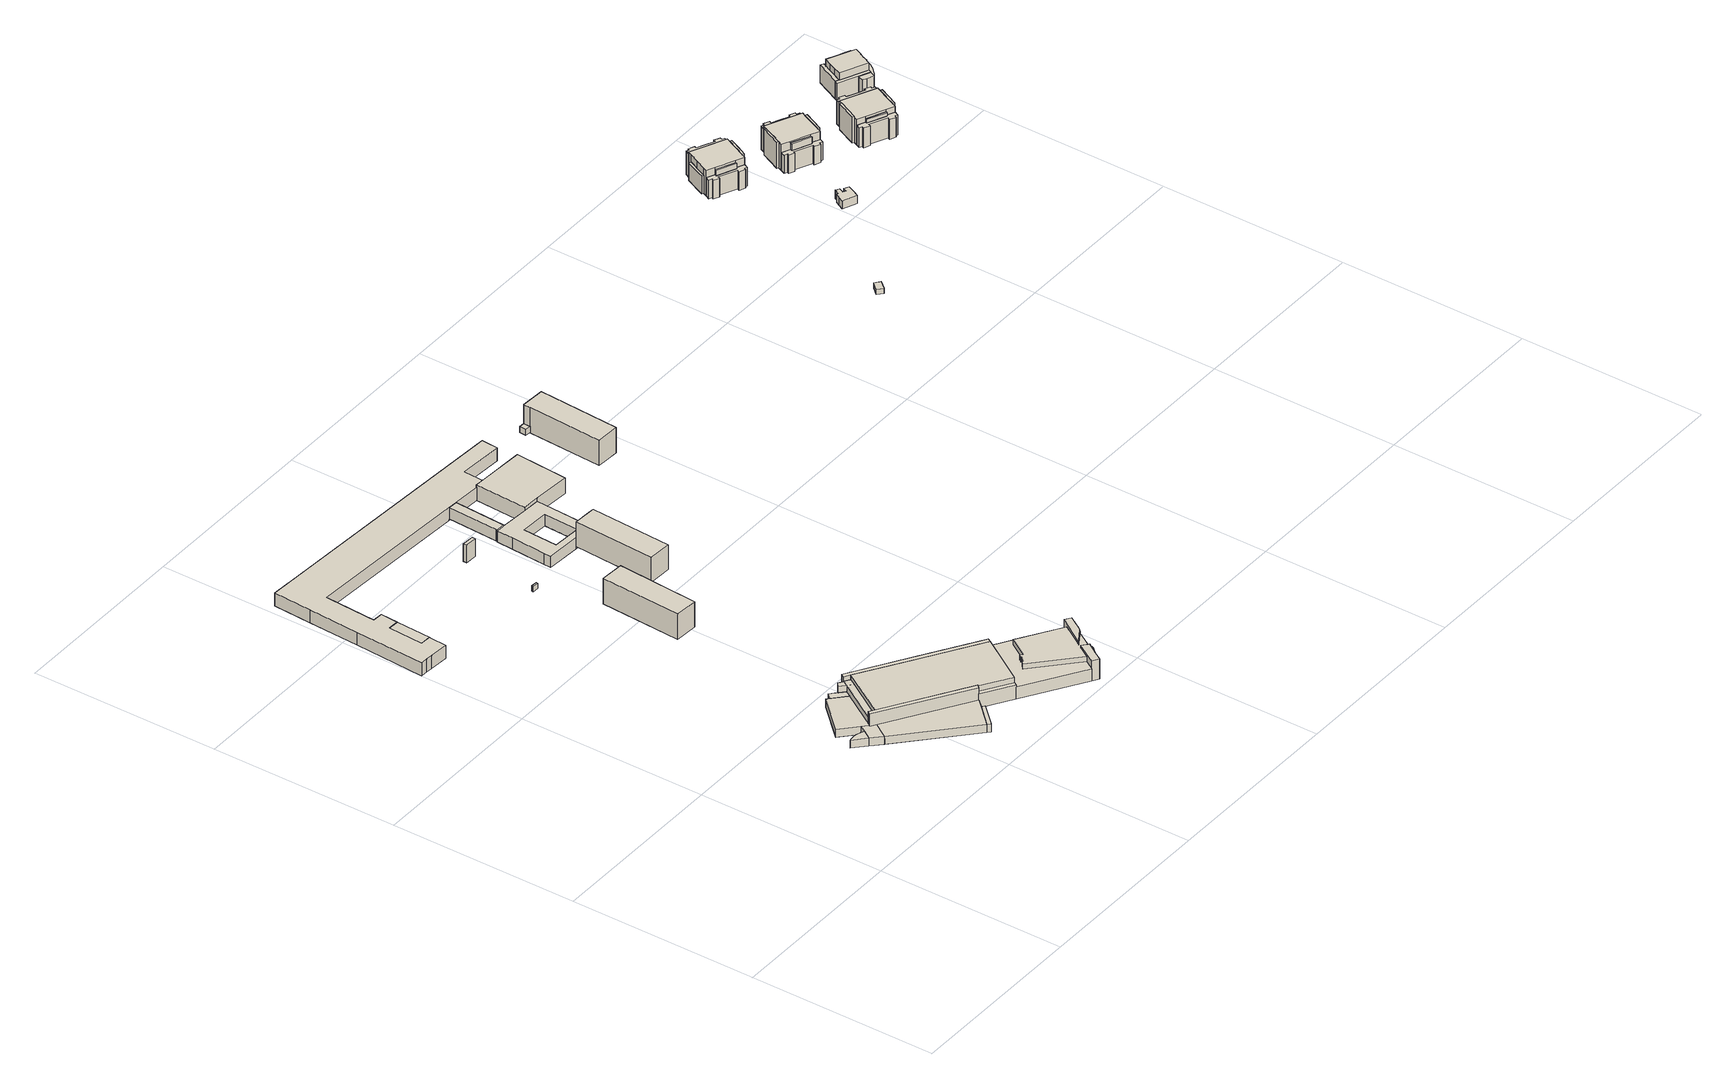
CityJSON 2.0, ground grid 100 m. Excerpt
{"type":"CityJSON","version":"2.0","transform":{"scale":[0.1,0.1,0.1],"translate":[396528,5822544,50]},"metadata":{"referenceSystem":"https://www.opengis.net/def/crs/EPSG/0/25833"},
"CityObjects":{
"building1":{"type":"Building","attributes":{"name":"Sporthalle","Gemeindeschluessel":"11000011","function":"31001_3211"},"address":[{"country":"Germany","locality":"Berlin","thoroughfareNumber":"32 (9)","thoroughfareName":"Fritz-Lesch-Straße"}],"children":["building1-1","building1-2","building1-3","building1-4","building1-5","building1-6","building1-7","building1-8"]},
"building1-1":{"type":"BuildingPart","attributes":{"BezugspunktDach":"2200","measuredHeight":4.5,"storeysAboveGround":2},"parents":["building1"],"geometry":[{"type":"MultiSurface","lod":"1","boundaries":[[[0,1,2,3,4]],[[5,6,7,8,9]],[[10,11,10,4,9,4,3]],[[7,6,2,1]],[[9,8,0,4]],[[9,4,10,11]],[[5,11,10,3]],[[6,12,13,2]],[[5,3,13,12]],[[8,7,1,0]]]}]},
"building1-2":{"type":"BuildingPart","attributes":{"BezugspunktDach":"2200","measuredHeight":8.82,"storeysAboveGround":2},"parents":["building1"],"geometry":[{"type":"MultiSurface","lod":"1","boundaries":[[[14,15,16,17]],[[18,19,20,21]],[[18,21,17,16]],[[19,18,16,15]],[[21,22,23,14,17]],[[20,19,15,14]],[[20,23,22,21]]]}]},
"building1-3":{"type":"BuildingPart","attributes":{"BezugspunktDach":"2200","measuredHeight":13.82,"storeysAboveGround":2},"parents":["building1"],"geometry":[{"type":"MultiSurface","lod":"1","boundaries":[[[24,25,26,27,28,29,30]],[[19,31,32,33,6,12,5]],[[15,14,20,19,5,34,20,23,35,36,3,30,29]],[[31,19,29,28]],[[32,31,28,27]],[[33,32,27,26]],[[6,33,26,25]],[[13,2,25,24]],[[3,13,12,5,12,24,30]],[[19,20,14,15]],[[3,36,34,5]],[[36,35,23,20,34]],[[12,6,2,13]],[[5,12,13,3]]]}]},
"building1-4":{"type":"BuildingPart","attributes":{"BezugspunktDach":"2200","measuredHeight":4.51,"storeysAboveGround":2},"parents":["building1"],"geometry":[{"type":"MultiSurface","lod":"1","boundaries":[[[37,38,39,40,41,42,43,44,45,46,47,48]],[[49,50,51,52,53,54,55,56,57,58,59,60]],[[49,60,48,47]],[[50,49,47,46]],[[51,50,46,45]],[[52,51,45,44]],[[53,52,44,43]],[[54,53,43,42]],[[55,54,42,41]],[[56,55,41,40]],[[57,56,40,39]],[[58,57,39,38]],[[59,37,38,58,38,37]],[[60,59,37,48]]]}]},
"building1-5":{"type":"BuildingPart","attributes":{"BezugspunktDach":"2200","measuredHeight":4.49,"storeysAboveGround":2},"parents":["building1"],"geometry":[{"type":"Solid","lod":"1","boundaries":[[[[4,10,61,38,37]],[[58,62,11,9,59]],[[62,58,38,61]],[[59,9,4,37]],[[58,59,37,38]],[[11,62,61,10]],[[9,11,10,4]]]]}]},
"building1-6":{"type":"BuildingPart","attributes":{"BezugspunktDach":"2200","measuredHeight":4.49,"storeysAboveGround":2},"parents":["building1"],"geometry":[{"type":"MultiSurface","lod":"1","boundaries":[[[61,10,3,36,63,64,65]],[[66,67,34,5,11,62,68]],[[66,68,65,64]],[[67,66,64,63]],[[62,61,10,61]],[[68,62,61,65]],[[69,34,67,63,36]],[[5,34,36,3]],[[11,5,3,10]],[[10,61,62,11]]]}]},
"building1-7":{"type":"BuildingPart","attributes":{"BezugspunktDach":"2200","measuredHeight":4.55,"storeysAboveGround":2},"parents":["building1"],"geometry":[{"type":"Solid","lod":"1","boundaries":[[[[70,71,1,0]],[[7,72,73,8]],[[72,7,1,71]],[[73,72,71,70]],[[8,73,70,0]],[[7,8,0,1]]]]}]},
"building1-8":{"type":"BuildingPart","attributes":{"BezugspunktDach":"2200","measuredHeight":4.56,"storeysAboveGround":2},"parents":["building1"],"geometry":[{"type":"MultiSurface","lod":"1","boundaries":[[[35,23,22,74,75]],[[76,21,20,34,67]],[[76,67,75,74]],[[21,76,74,22]],[[63,36,35,75]],[[23,20,21,22]],[[34,20,23,35]],[[77,67,34,36,63]]]}]},
"building2":{"type":"Building","attributes":{"Gemeindeschluessel":"11000011","function":"51009_1610"},"address":[{"country":"Germany","locality":"Berlin"}],"children":["building2-1","building2-2","building2-3","building2-4","building2-5","building2-6","building2-7","building2-8"]},
"building2-1":{"type":"BuildingPart","attributes":{"BezugspunktDach":"2200","measuredHeight":6.82,"storeysAboveGround":0},"parents":["building2"],"geometry":[{"type":"MultiSurface","lod":"1","boundaries":[[[78,79,80,81,82,83,84,85]],[[33,32,86,87,88,89,90,91]],[[32,33,84,33,32,83]],[[87,86,82,81]],[[89,88,80,79]],[[91,90,78,85]],[[33,91,85,84]],[[92,86,32,83,82]],[[88,87,81,80]],[[89,79,78,90]]]}]},
"building2-2":{"type":"BuildingPart","attributes":{"BezugspunktDach":"2200","measuredHeight":8.04,"storeysAboveGround":0},"parents":["building2"],"geometry":[{"type":"MultiSurface","lod":"1","boundaries":[[[93,94,95,96]],[[6,33,91,97]],[[33,6,33,94]],[[85,84,33,94,93]],[[97,91,93,96]],[[6,97,96,95]],[[95,94,33,6]],[[91,33,84,85]]]}]},
"building2-3":{"type":"BuildingPart","attributes":{"BezugspunktDach":"2200","measuredHeight":11.47,"storeysAboveGround":0},"parents":["building2"],"geometry":[{"type":"MultiSurface","lod":"1","boundaries":[[[98,99,100,101,102,103]],[[87,104,105,106,107,88]],[[81,80,88,103,102]],[[104,87,102,101]],[[105,104,101,100]],[[106,105,100,99]],[[107,106,99,98]],[[88,107,98,103]],[[87,88,80,81]]]}]},
"building2-4":{"type":"BuildingPart","attributes":{"BezugspunktDach":"2200","measuredHeight":11.24,"storeysAboveGround":0},"parents":["building2"],"geometry":[{"type":"MultiSurface","lod":"1","boundaries":[[[108,109,110,111,112]],[[89,113,114,115,90]],[[79,78,112,111]],[[113,89,111,110]],[[114,113,110,109]],[[115,114,109,108]],[[90,115,108,112]],[[89,90,78,79]]]}]},
"building2-5":{"type":"BuildingPart","attributes":{"BezugspunktDach":"2200","measuredHeight":14.38,"storeysAboveGround":0},"parents":["building2"],"geometry":[{"type":"MultiSurface","lod":"1","boundaries":[[[116,117,118,119,120,121,122]],[[123,124,86,32,125,19,126]],[[123,126,122,121]],[[124,123,121,120]],[[86,124,120,119]],[[83,82,119,118]],[[32,127,32,31,125]],[[19,125,117,125,19,128]],[[129,130,19,116,122]],[[32,86,82,83]],[[125,31,131,117]],[[118,131,31,32,127]],[[128,19,125,117,116]],[[126,19,130,129]]]}]},
"building2-6":{"type":"BuildingPart","attributes":{"BezugspunktDach":"2200","measuredHeight":8.36,"storeysAboveGround":0},"parents":["building2"],"geometry":[{"type":"MultiSurface","lod":"1","boundaries":[[[132,130,129,133]],[[126,19,5,134]],[[126,134,133,129]],[[126,135,129,130,19]],[[5,19,130,132]],[[134,5,132,133]]]}]},
"building2-7":{"type":"BuildingPart","attributes":{"BezugspunktDach":"2200","measuredHeight":11.27,"storeysAboveGround":0},"parents":["building2"],"geometry":[{"type":"MultiSurface","lod":"1","boundaries":[[[136,137,138,139,140]],[[134,5,6,97,141]],[[134,141,140,139]],[[132,133,139,138]],[[142,25,24,30,138,137]],[[6,5,143,5,12]],[[97,96,95,144,137,136]],[[141,97,136,140]],[[5,134,133,132]],[[6,12,24,25,142]],[[12,5,143,30,24]],[[6,144,95,96,97]]]}]},
"building2-8":{"type":"BuildingPart","attributes":{"BezugspunktDach":"2200","measuredHeight":13.82,"storeysAboveGround":0},"parents":["building2"],"geometry":[{"type":"MultiSurface","lod":"1","boundaries":[[[24,25,26,27,28,29,30]],[[19,31,32,33,6,12,5]],[[145,130,132,30,29]],[[131,117,125,117,116,29,28]],[[118,131,31,28,27]],[[33,84,83,27,26]],[[95,94,146,26,25]],[[19,5,132,130,145]],[[31,125,117,131]],[[19,116,117,125]],[[147,32,31,131,118]],[[32,83,84,33]],[[6,33,146,94,95]],[[12,6,25,24]],[[5,12,24,30]]]}]},
"building3":{"type":"Building","attributes":{"Gemeindeschluessel":"11000011","BezugspunktDach":"2200","function":"31001_1024","measuredHeight":14.35,"storeysAboveGround":4},"address":[{"country":"Germany","locality":"Berlin","thoroughfareNumber":"35 (4)","thoroughfareName":"Fritz-Lesch-Straße"}],"geometry":[{"type":"Solid","lod":"1","boundaries":[[[[148,149,150,151]],[[152,153,154,155]],[[152,155,151,150]],[[153,152,150,149]],[[154,153,149,148]],[[155,154,148,151]]]]}]},
"building4":{"type":"Building","attributes":{"Gemeindeschluessel":"11000011","BezugspunktDach":"2200","function":"51009_1610","measuredHeight":3,"storeysAboveGround":0},"address":[{"country":"Germany","locality":"Berlin"}],"geometry":[{"type":"Solid","lod":"1","boundaries":[[[[156,157,158,159]],[[160,161,162,163]],[[160,163,159,158]],[[161,160,158,157]],[[162,161,157,156]],[[163,162,156,159]]]]}]},
"building5":{"type":"Building","attributes":{"Gemeindeschluessel":"11000011","function":"31001_3021"},"address":[{"country":"Germany","locality":"Berlin","thoroughfareNumber":"35 (12)","thoroughfareName":"Fritz-Lesch-Straße"}],"children":["building5-1","building5-2","building5-3"]},
"building5-1":{"type":"BuildingPart","attributes":{"BezugspunktDach":"2200","measuredHeight":7.27,"storeysAboveGround":2},"parents":["building5"],"geometry":[{"type":"MultiSurface","lod":"1","boundaries":[[[164,165,166,167,168,169,170,171,172,173,174,175,176,177,178,179,180,181,182,183,184,185,186,187,188]],[[189,190,191,192,193,194,195,196,197,198,199,200,201,202,203,204,205,206,207,208,209,210,211,212,213]],[[189,213,188,187]],[[190,189,187,186]],[[191,190,186,185]],[[192,191,185,184]],[[193,192,184,183]],[[194,193,183,182]],[[195,194,182,181]],[[196,195,181,180]],[[197,196,180,179]],[[198,197,179,178]],[[199,198,178,177]],[[200,199,177,176]],[[201,200,176,175]],[[202,201,214,215]],[[203,202,174,173]],[[204,203,173,172]],[[205,204,172,171]],[[206,205,171,170]],[[216,217,218,219,207,206,170,169]],[[220,216,219,221,208,207,169,168]],[[222,220,168,167]],[[209,208,221,223]],[[210,209,167,166]],[[211,210,166,165]],[[212,211,165,164]],[[213,212,164,188]],[[215,214,175,174]],[[219,218,217,216]],[[221,219,216,220]],[[223,221,220,222]]]}]},
"building5-2":{"type":"BuildingPart","attributes":{"BezugspunktDach":"2200","measuredHeight":5.72,"storeysAboveGround":2},"parents":["building5"],"geometry":[{"type":"MultiSurface","lod":"1","boundaries":[[[222,224,225,226,227,217,216,220]],[[219,218,228,229,230,231,223,221]],[[228,218,217,227]],[[229,228,227,226]],[[230,229,226,225]],[[231,230,225,224]],[[223,231,224,222]],[[219,221,232,220,216]],[[218,219,216,217]],[[233,221,223,222,220]]]}]},
"building5-3":{"type":"BuildingPart","attributes":{"BezugspunktDach":"2200","measuredHeight":6.5,"storeysAboveGround":2},"parents":["building5"],"geometry":[{"type":"Solid","lod":"1","boundaries":[[[[234,175,174,235,236]],[[237,215,214,238,239]],[[237,239,236,235]],[[215,237,235,174]],[[238,214,175,234]],[[239,238,234,236]],[[214,215,174,175]]]]}]},
"building6":{"type":"Building","attributes":{"Gemeindeschluessel":"11000011","BezugspunktDach":"2200","function":"51009_1610","measuredHeight":9.87,"storeysAboveGround":0},"address":[{"country":"Germany","locality":"Berlin"}],"geometry":[{"type":"Solid","lod":"1","boundaries":[[[[240,241,242,243]],[[244,245,246,247]],[[244,247,243,242]],[[245,244,242,241]],[[246,245,241,240]],[[247,246,240,243]]]]}]},
"building7":{"type":"Building","attributes":{"name":"Sporthalle","Gemeindeschluessel":"11000011","BezugspunktDach":"2200","function":"31001_3211","measuredHeight":9.07,"storeysAboveGround":1},"address":[{"country":"Germany","locality":"Berlin","thoroughfareNumber":"32 (10)","thoroughfareName":"Fritz-Lesch-Straße"}],"geometry":[{"type":"Solid","lod":"1","boundaries":[[[[248,249,250,251,252,253,254,255,256,257,258,259,260,261,262,263,264,265,266,267,268,269,270]],[[271,272,273,274,275,276,277,278,279,280,281,282,283,284,285,286,287,288,289,290,291,292,293]],[[271,293,270,269]],[[272,271,269,268]],[[273,272,268,267]],[[274,273,267,266]],[[275,274,266,265]],[[276,275,265,264]],[[277,276,264,263]],[[278,277,263,262]],[[279,278,262,261]],[[280,279,261,260]],[[281,280,260,259]],[[282,281,259,258]],[[283,282,258,257]],[[284,283,257,256]],[[285,284,256,255]],[[286,285,255,254]],[[287,286,254,253]],[[288,287,253,252]],[[289,288,252,251]],[[290,289,251,250]],[[291,290,250,249]],[[292,291,249,248]],[[293,292,248,270]]]]}]},
"building8":{"type":"Building","attributes":{"Gemeindeschluessel":"11000011","BezugspunktDach":"2200","function":"31001_1024","measuredHeight":13.94,"storeysAboveGround":4},"address":[{"country":"Germany","locality":"Berlin","thoroughfareNumber":"35 (7)","thoroughfareName":"Fritz-Lesch-Straße"}],"geometry":[{"type":"Solid","lod":"1","boundaries":[[[[294,295,296,297,298]],[[299,300,301,302,303]],[[299,303,298,297]],[[300,299,297,296]],[[301,300,296,295]],[[302,301,295,294]],[[303,302,294,298]]]]}]},
"building9":{"type":"Building","attributes":{"Gemeindeschluessel":"11000011","BezugspunktDach":"2200","function":"31001_3020","measuredHeight":6.35,"storeysAboveGround":1},"address":[{"country":"Germany","locality":"Berlin","thoroughfareNumber":"35","thoroughfareName":"Fritz-Lesch-Straße"}],"geometry":[{"type":"Solid","lod":"1","boundaries":[[[[304,305,306,307,308,309,310,311,312],[313,314,315,316]],[[317,318,319,320,321,322,323,324,325],[326,327,328,329]],[[317,325,312,311]],[[318,317,311,310]],[[319,318,310,309]],[[320,319,309,308]],[[321,320,308,307]],[[322,321,307,306]],[[323,322,306,305]],[[324,323,305,304]],[[325,324,304,312]],[[326,329,316,315]],[[327,326,315,314]],[[328,327,314,313]],[[329,328,313,316]]]]}]},
"building10":{"type":"Building","attributes":{"Gemeindeschluessel":"11000011","BezugspunktDach":"2200","function":"31001_2083","measuredHeight":8.79,"storeysAboveGround":1},"address":[{"country":"Germany","locality":"Berlin","thoroughfareNumber":"35 (1)","thoroughfareName":"Fritz-Lesch-Straße"}],"geometry":[{"type":"Solid","lod":"1","boundaries":[[[[330,331,332,333,334,335,336,337]],[[338,200,199,198,339,340,341,342]],[[338,342,337,336]],[[200,338,336,335]],[[199,200,335,334]],[[198,199,334,333]],[[339,198,333,332]],[[340,339,332,331]],[[341,340,331,330]],[[342,341,330,337]]]]}]},
"building11":{"type":"Building","attributes":{"Gemeindeschluessel":"11000011","function":"31001_1024"},"address":[{"country":"Germany","locality":"Berlin","thoroughfareNumber":"35 (3)","thoroughfareName":"Fritz-Lesch-Straße"}],"children":["building11-1","building11-2"]},
"building11-1":{"type":"BuildingPart","attributes":{"BezugspunktDach":"2200","measuredHeight":14.22,"storeysAboveGround":4},"parents":["building11"],"geometry":[{"type":"MultiSurface","lod":"1","boundaries":[[[343,344,345,346,347,348]],[[349,350,351,352,353,354]],[[349,354,348,347]],[[350,349,355,356,357,358,347,346]],[[351,350,346,345]],[[352,351,345,344]],[[353,352,344,343]],[[354,353,343,348]],[[358,357,356,355]]]}]},
"building11-2":{"type":"BuildingPart","attributes":{"BezugspunktDach":"2200","measuredHeight":3.36,"storeysAboveGround":4},"parents":["building11"],"geometry":[{"type":"Solid","lod":"1","boundaries":[[[[358,357,359,360]],[[361,356,355,362]],[[361,362,360,359]],[[356,361,359,357]],[[362,355,358,360]],[[355,356,357,358]]]]}]},
"building12":{"type":"Building","attributes":{"Gemeindeschluessel":"11000011","BezugspunktDach":"2200","function":"31001_3080","measuredHeight":3,"storeysAboveGround":1},"address":[{"country":"Germany","locality":"Berlin","thoroughfareNumber":"900 (1)","thoroughfareName":"Friedhofstraße"}],"geometry":[{"type":"Solid","lod":"1","boundaries":[[[[363,364,365,366]],[[367,368,369,370]],[[367,370,366,365]],[[368,367,365,364]],[[369,368,364,363]],[[370,369,363,366]]]]}]},
"building13":{"type":"Building","attributes":{"Gemeindeschluessel":"11000011","function":"31001_1010"},"address":[{"country":"Germany","locality":"Berlin","thoroughfareNumber":"8","thoroughfareName":"Friedhofstraße"}],"children":["building13-1","building13-2","building13-3","building13-4","building13-5","building13-6"]},
"building13-1":{"type":"BuildingPart","attributes":{"BezugspunktDach":"2200","measuredHeight":15.58,"storeysAboveGround":4},"parents":["building13"],"geometry":[{"type":"MultiSurface","lod":"1","boundaries":[[[371,372,373,374,375,376,377,378,379,380,381,382,383]],[[384,385,386,387,388,389,390,391,392,393,394,395,396]],[[384,396,383,382]],[[397,398,399,400,385,384,382,381]],[[386,385,381,380],[401,402,397,400]],[[387,386,380,379]],[[403,404,405,379,378]],[[406,407,388,387,408,409]],[[389,388,378,377]],[[390,389,377,410,411]],[[391,390,376,411,412,375]],[[392,391,375,374]],[[413,414,415,374,373]],[[416,417,373,372]],[[418,419,416,394,372,371]],[[420,421,371,383]],[[400,399,398,397]],[[397,402,401,400]],[[407,406,409,404,403]],[[409,408,405,404]],[[411,410,377,376]],[[375,412,411,376]],[[393,392,415,414,413]],[[394,393,417,416]],[[395,422,394,416,419,418]],[[423,395,419]],[[396,395,421,420]]]}]},
"building13-2":{"type":"BuildingPart","attributes":{"BezugspunktDach":"2200","measuredHeight":13.25,"storeysAboveGround":4},"parents":["building13"],"geometry":[{"type":"MultiSurface","lod":"1","boundaries":[[[424,417,416,419,425]],[[395,394,393,426,427]],[[421,428,425,419]],[[429,413,417,424]],[[427,428,429,430,424,425]],[[395,427,428,421]],[[394,395,419,416]],[[393,394,416,417]],[[426,393,413,429]],[[426,430,429,428,427]]]}]},
"building13-3":{"type":"BuildingPart","attributes":{"BezugspunktDach":"2200","measuredHeight":15.05,"storeysAboveGround":4},"parents":["building13"],"geometry":[{"type":"MultiSurface","lod":"1","boundaries":[[[404,403,431,432,433,434,435,436,437,438,439,440,441,405]],[[442,443,444,445,446,447,448,449,450,451,452,406,409,408]],[[442,408,405,441]],[[443,442,441,440]],[[444,443,440,439]],[[445,444,439,438]],[[446,445,438,437]],[[447,446,437,436]],[[448,447,436,435]],[[449,448,435,434]],[[450,449,434,433]],[[451,450,433,432]],[[452,451,432,431]],[[406,452,431,403]],[[409,406,403,404]],[[408,409,404,405,453]]]}]},
"building13-4":{"type":"BuildingPart","attributes":{"BezugspunktDach":"2200","measuredHeight":10.12,"storeysAboveGround":4},"parents":["building13"],"geometry":[{"type":"MultiSurface","lod":"1","boundaries":[[[398,402,454,455]],[[456,401,399,457]],[[456,457,455,454]],[[401,456,454,402]],[[457,399,398,455]],[[400,397,398,399]],[[401,402,397,400]]]}]},
"building13-5":{"type":"BuildingPart","attributes":{"BezugspunktDach":"2200","measuredHeight":10.43,"storeysAboveGround":4},"parents":["building13"],"geometry":[{"type":"MultiSurface","lod":"1","boundaries":[[[458,459,460,461,462,463,464,465,466,414,413,429,428,421,420,467]],[[396,395,427,426,393,392,468,469,470,471,472,473,474,475,476,477]],[[396,477,467,420]],[[395,396,420,396,395,478]],[[427,395,421,395,427,428]],[[426,427,428,427,426,429]],[[393,426,393,413]],[[393,413,393,392]],[[468,392,414,466]],[[469,468,466,465]],[[470,469,465,464]],[[471,470,464,463]],[[472,471,463,462]],[[473,472,462,461]],[[474,473,461,460]],[[475,474,460,459]],[[476,475,459,458]],[[477,476,458,467]],[[478,395,396,420,421]],[[429,413,393,426]],[[392,393,413,414]]]}]},
"building13-6":{"type":"BuildingPart","attributes":{"BezugspunktDach":"2200","measuredHeight":15.46,"storeysAboveGround":4},"parents":["building13"],"geometry":[{"type":"MultiSurface","lod":"1","boundaries":[[[479,480,481,482,483]],[[410,484,485,486,412]],[[377,376,375,483,482]],[[484,410,482,481]],[[485,484,481,480]],[[486,485,480,479]],[[412,486,479,483]],[[410,411,376,377]],[[411,412,375,376]]]}]},
"building14":{"type":"Building","attributes":{"Gemeindeschluessel":"11000011","BezugspunktDach":"2200","function":"31001_3080","measuredHeight":7.9,"storeysAboveGround":1},"address":[{"country":"Germany","locality":"Berlin","thoroughfareNumber":"900","thoroughfareName":"Friedhofstraße"}],"geometry":[{"type":"Solid","lod":"1","boundaries":[[[[487,488,489,490,491,492,493,494,495,496,497,498]],[[499,500,501,502,503,504,505,506,507,508,509,510]],[[499,510,498,497]],[[500,499,497,496]],[[501,500,496,495]],[[502,501,495,494]],[[503,502,494,493]],[[504,503,493,492]],[[505,504,492,491]],[[506,505,491,490]],[[507,506,490,489]],[[508,507,489,488]],[[509,508,488,487]],[[510,509,487,498]]]]}]},
"building15":{"type":"Building","attributes":{"Gemeindeschluessel":"11000011","function":"31001_1010"},"address":[{"country":"Germany","locality":"Berlin","thoroughfareNumber":"6","thoroughfareName":"Friedhofstraße"}],"children":["building15-1","building15-2","building15-3","building15-4","building15-5","building15-6"]},
"building15-1":{"type":"BuildingPart","attributes":{"BezugspunktDach":"2200","measuredHeight":15.65,"storeysAboveGround":4},"parents":["building15"],"geometry":[{"type":"MultiSurface","lod":"1","boundaries":[[[511,512,513,514,515,516,517,518,519,520,521,522]],[[523,524,525,526,527,528,529,530,531,532,533,534]],[[523,534,522,521]],[[521,535,521,520]],[[524,523,536,537]],[[525,524,520,519],[538,519,520,537]],[[526,525,519,518]],[[539,540,541,542,518,517]],[[528,516,528,529]],[[530,529,515,529,530,514]],[[531,530,543,544,513]],[[545,546,513,512]],[[532,531,547,548,549,550]],[[551,552,532,512,511]],[[553,554,555,511,522]],[[534,533,555,556,557]],[[537,536,535,521,520]],[[520,519,538,537]],[[527,558,541,540,539]],[[558,526,542,541,559]],[[528,527,517,516]],[[529,528,516,515]],[[514,544,543,530]],[[550,549,548,547,546,545]],[[533,532,552,551]],[[557,556,555,554,553]]]}]},
"building15-2":{"type":"BuildingPart","attributes":{"BezugspunktDach":"2200","measuredHeight":15.89,"storeysAboveGround":4},"parents":["building15"],"geometry":[{"type":"MultiSurface","lod":"1","boundaries":[[[560,561,562,563,564]],[[530,528,565,566,543]],[[530,514,544,564,563]],[[528,516,515,514,563,562]],[[565,528,562,561]],[[566,565,561,560]],[[543,566,560,564]],[[543,544,514,530]],[[529,515,516,528]],[[529,530,514,515]]]}]},
"building15-3":{"type":"BuildingPart","attributes":{"BezugspunktDach":"2200","measuredHeight":16.58,"storeysAboveGround":4},"parents":["building15"],"geometry":[{"type":"MultiSurface","lod":"1","boundaries":[[[541,540,567,568,569,570,571,572,573,574,575,576,577,542]],[[578,579,580,581,582,583,584,585,586,587,588,527,558,526]],[[578,526,542,577]],[[579,578,577,576]],[[580,579,576,575]],[[581,580,575,574]],[[582,581,574,573]],[[583,582,573,572]],[[584,583,572,571]],[[585,584,571,570]],[[586,585,570,569]],[[587,586,569,568]],[[588,587,568,567]],[[527,588,567,540]],[[558,527,540,541]],[[558,541,542,526,589]]]}]},
"building15-4":{"type":"BuildingPart","attributes":{"BezugspunktDach":"2200","measuredHeight":14.58,"storeysAboveGround":4},"parents":["building15"],"geometry":[{"type":"MultiSurface","lod":"1","boundaries":[[[521,519,590,591]],[[592,538,536,593]],[[592,593,591,590]],[[538,592,590,519]],[[593,536,521,591]],[[536,537,520,521]],[[538,519,520,537]]]}]},
"building15-5":{"type":"BuildingPart","attributes":{"BezugspunktDach":"2200","measuredHeight":14.05,"storeysAboveGround":4},"parents":["building15"],"geometry":[{"type":"MultiSurface","lod":"1","boundaries":[[[594,552,551,595]],[[533,532,596,597]],[[555,598,595,551]],[[533,597,599,600,556]],[[601,545,552,594]],[[596,532,549,602,603]],[[598,601,594,595]],[[597,596,602,600]],[[556,600,599,598,555]],[[532,533,604,551,552]],[[603,602,549,545,601]],[[600,602,601,598]]]}]},
"building15-6":{"type":"BuildingPart","attributes":{"BezugspunktDach":"2200","measuredHeight":10.18,"storeysAboveGround":4},"parents":["building15"],"geometry":[{"type":"MultiSurface","lod":"1","boundaries":[[[605,606,607,608,609,610,611,612,613,546,545,601,598,555,554,614]],[[557,556,600,602,549,548,615,616,617,618,619,620,621,622,623,624]],[[557,624,614,554]],[[615,548,546,613]],[[616,615,613,612]],[[617,616,612,611]],[[618,617,611,610]],[[619,618,610,609]],[[620,619,609,608]],[[621,620,608,607]],[[622,621,607,606]],[[623,622,606,605]],[[624,623,605,614]],[[556,557,625,554,555]],[[600,556,555,598]],[[600,598,601,602]],[[602,626,601,545,549]],[[548,549,545,546]]]}]},
"building16":{"type":"Building","attributes":{"Gemeindeschluessel":"11000011","function":"31001_1010"},"address":[{"country":"Germany","locality":"Berlin","thoroughfareNumber":"4","thoroughfareName":"Friedhofstraße"}],"children":["building16-1","building16-2","building16-3","building16-4","building16-5","building16-6"]},
"building16-1":{"type":"BuildingPart","attributes":{"BezugspunktDach":"2200","measuredHeight":15.59,"storeysAboveGround":4},"parents":["building16"],"geometry":[{"type":"MultiSurface","lod":"1","boundaries":[[[627,628,629,630,631,632,633,634,635,636,637,638,639]],[[640,641,642,643,644,645,646,647,648,649,650,651,652]],[[640,652,639,638]],[[641,637,641,642]],[[643,642,636,635]],[[653,654,655,656,635,634]],[[645,644,634,633]],[[646,632,646,647]],[[648,647,631,630]],[[657,658,648,649,648,630,629]],[[650,659,660,629,628]],[[661,662,628,627]],[[652,651,652,663,661,664,627,639]],[[641,640,638,637]],[[642,641,637,636]],[[644,665,655,654,653]],[[665,643,656,655,666]],[[646,645,633,632]],[[647,646,632,631]],[[649,648,658,657]],[[660,659,650,649]],[[651,650,662,661]],[[664,661,663,652,651]]]}]},
"building16-2":{"type":"BuildingPart","attributes":{"BezugspunktDach":"2200","measuredHeight":11.26,"storeysAboveGround":4},"parents":["building16"],"geometry":[{"type":"MultiSurface","lod":"1","boundaries":[[[667,668,669,670,671,672,673,674,675,658,657,676,677,661,663,678]],[[652,651,679,680,649,648,681,682,683,684,685,686,687,688,689,690]],[[652,690,678,663]],[[681,648,658,675]],[[682,681,675,674]],[[683,682,674,673]],[[684,683,673,672]],[[685,684,672,671]],[[686,685,671,670]],[[687,686,670,669]],[[688,687,669,668]],[[689,688,668,667]],[[690,689,667,678]],[[651,652,663,661]],[[651,661,662,650]],[[650,662,677,679]],[[680,679,677,676]],[[649,680,676,657]],[[649,657,658,648]]]}]},
"building16-3":{"type":"BuildingPart","attributes":{"BezugspunktDach":"2200","measuredHeight":13.15,"storeysAboveGround":4},"parents":["building16"],"geometry":[{"type":"MultiSurface","lod":"1","boundaries":[[[691,660,659,692]],[[650,649,680,679]],[[650,679,692,659],[679,650,662,677]],[[676,657,660,691]],[[649,693,649,680]],[[677,676,680,679,680,691,692]],[[662,650,679,677]],[[650,659,660,649]],[[680,649,693,657,676]],[[679,680,676,677]]]}]},
"building16-4":{"type":"BuildingPart","attributes":{"BezugspunktDach":"2200","measuredHeight":15.4,"storeysAboveGround":4},"parents":["building16"],"geometry":[{"type":"MultiSurface","lod":"1","boundaries":[[[655,654,694,695,696,697,698,699,700,701,702,703,704,656]],[[705,706,707,708,709,710,711,712,713,714,715,716,717,718]],[[705,718,656,704]],[[706,705,704,703]],[[707,706,703,702]],[[708,707,702,701]],[[709,708,701,700]],[[710,709,700,699]],[[711,710,699,698]],[[712,711,698,697]],[[713,712,697,696]],[[714,713,696,695]],[[715,714,695,694]],[[716,715,694,654]],[[717,716,644,665]],[[718,717,655,665,643,656]],[[665,644,654,655]],[[656,643,665,655]]]}]},
"building16-5":{"type":"BuildingPart","attributes":{"BezugspunktDach":"2200","measuredHeight":14.72,"storeysAboveGround":4},"parents":["building16"],"geometry":[{"type":"MultiSurface","lod":"1","boundaries":[[[719,720,721,722]],[[723,642,640,724]],[[723,724,722,721]],[[642,723,721,720]],[[640,638,637,636,720,719]],[[724,640,719,722]],[[641,637,638,640]],[[641,642,636,637]]]}]},
"building16-6":{"type":"BuildingPart","attributes":{"BezugspunktDach":"2200","measuredHeight":15.46,"storeysAboveGround":4},"parents":["building16"],"geometry":[{"type":"MultiSurface","lod":"1","boundaries":[[[725,726,727,728]],[[645,729,730,647]],[[731,633,632,631,728,727]],[[729,645,727,726]],[[730,729,726,725]],[[647,730,725,728]],[[645,646,632,633,731]],[[647,631,632,646]]]}]},
"building17":{"type":"Building","attributes":{"Gemeindeschluessel":"11000011","function":"31001_1010"},"address":[{"country":"Germany","locality":"Berlin","thoroughfareNumber":"2","thoroughfareName":"Friedhofstraße"}],"children":["building17-1","building17-2","building17-3","building17-4","building17-5","building17-6","building17-7","building17-8"]},
"building17-1":{"type":"BuildingPart","attributes":{"BezugspunktDach":"2200","measuredHeight":15.05,"storeysAboveGround":4},"parents":["building17"],"geometry":[{"type":"MultiSurface","lod":"1","boundaries":[[[732,733,734,735,736,737,738,739,740,741,742,743,744,745]],[[746,747,748,749,750,751,752,753,754,755,756,757,758,759]],[[760,761,762,763,746,759,745,744]],[[764,760,763,765,747,746,744,743]],[[766,764,765,767,748,747,743,742]],[[768,769,767,770,749,748,742,741]],[[771,768,741,740]],[[772,771,750,740,739]],[[773,772,751,739,738]],[[753,752,738,737]],[[754,753,737,736]],[[755,754,736,735]],[[774,775,735,734]],[[757,776,774,756,734,733]],[[758,757,733,732]],[[777,778,732,745]],[[759,758,779,762,780]],[[763,762,761,760]],[[765,763,760,764]],[[767,765,764,766]],[[770,767,769,768]],[[781,750,782,749,768,771]],[[751,750,771,772]],[[752,751,772,773]],[[756,755,775,774]],[[756,774,776,757]],[[780,762,779,778,777]]]}]},
"building17-2":{"type":"BuildingPart","attributes":{"BezugspunktDach":"2200","measuredHeight":10.25,"storeysAboveGround":4},"parents":["building17"],"geometry":[{"type":"MultiSurface","lod":"1","boundaries":[[[783,784,785,786,787,788]],[[789,790,791,792,793,794]],[[789,794,788,787]],[[790,789,795,796]],[[791,790,786,796,797,798]],[[799,800,791,785,784]],[[793,792,784,783]],[[794,793,783,788]],[[796,795,787,786]],[[798,797,796,786,785]],[[792,791,800,799]]]}]},
"building17-3":{"type":"BuildingPart","attributes":{"BezugspunktDach":"2200","measuredHeight":9.63,"storeysAboveGround":4},"parents":["building17"],"geometry":[{"type":"MultiSurface","lod":"1","boundaries":[[[801,802,803,804,805,806,807,808,775,776,809,800,799]],[[791,758,757,755,810,811,812,813,814,815,816,817,792]],[[758,791,797,779,809]],[[757,758,809,776]],[[755,757,756,755,775]],[[810,755,775,808]],[[811,810,808,807]],[[812,811,807,806]],[[813,812,806,805]],[[814,813,805,804]],[[815,814,804,803]],[[816,815,803,802]],[[817,816,802,801]],[[792,817,801,799]],[[791,792,799,800]],[[800,809,779,797]],[[775,755,756,774]],[[776,774,756,757]]]}]},
"building17-4":{"type":"BuildingPart","attributes":{"BezugspunktDach":"2200","measuredHeight":9.76,"storeysAboveGround":4},"parents":["building17"],"geometry":[{"type":"MultiSurface","lod":"1","boundaries":[[[818,819,820,821,822,823,824,825,826,827,768,771,773]],[[750,749,828,829,830,831,832,833,834,835,836,837,752]],[[828,749,770,838,827]],[[830,829,826,825]],[[831,830,825,824]],[[832,831,824,823]],[[833,832,823,822]],[[834,833,822,821]],[[835,834,821,820]],[[836,835,820,819]],[[837,836,819,818]],[[752,837,818,773]],[[751,772,771,750]],[[752,773,772,751]],[[768,749,750,771]],[[768,827,838,770]],[[828,827,839]],[[840,829,841,828,842,827,826]]]}]},
"building17-5":{"type":"BuildingPart","attributes":{"BezugspunktDach":"2200","measuredHeight":10.26,"storeysAboveGround":4},"parents":["building17"],"geometry":[{"type":"MultiSurface","lod":"1","boundaries":[[[843,844,845,846,847,848]],[[849,850,829,828,851,852]],[[849,852,848,847]],[[850,849,847,846]],[[829,850,846,845]],[[827,826,829,845,844]],[[839,827,844]],[[853,827,844,843]],[[851,828,838,854]],[[855,856,857,858,852,851,859,854,857,856,853,843,848]],[[828,860,829,826,827]],[[828,827,839]],[[854,838,827,853]],[[858,857,856,855]],[[853,856,857,854,859]]]}]},
"building17-6":{"type":"BuildingPart","attributes":{"BezugspunktDach":"2200","measuredHeight":9.96,"storeysAboveGround":4},"parents":["building17"],"geometry":[{"type":"MultiSurface","lod":"1","boundaries":[[[861,778,777,862,863]],[[864,762,779,797,865]],[[864,865,863,862]],[[797,800,809,779,778,861]],[[865,795,787,786,785,861,863]],[[866,867,777,762]],[[864,862,867,866]],[[762,777,778,779]],[[779,809,800,797]],[[796,786,787,795]],[[868,796,797,785,786]]]}]},
"building17-7":{"type":"BuildingPart","attributes":{"BezugspunktDach":"2200","measuredHeight":10.58,"storeysAboveGround":4},"parents":["building17"],"geometry":[{"type":"MultiSurface","lod":"1","boundaries":[[[869,761,766,870,871,872,873]],[[874,875,876,767,762,866,864]],[[874,864,873,872]],[[875,874,872,871]],[[876,875,871,870]],[[877,769,878,870,766]],[[867,777,761,869]],[[864,862,867,866,869,873]],[[767,876,878,769,877]],[[762,763,760,761]],[[765,764,760,763]],[[767,766,764,765]],[[866,762,777,867]],[[879,866,867,862,864]]]}]},
"building17-8":{"type":"BuildingPart","attributes":{"BezugspunktDach":"2200","measuredHeight":9.75,"storeysAboveGround":4},"parents":["building17"],"geometry":[{"type":"MultiSurface","lod":"1","boundaries":[[[768,827,853,856,878,769]],[[876,857,854,838,770,767]],[[876,878,855,858]],[[770,768,827,842,827,768]],[[876,767,769,878]],[[857,858,855,856]],[[880,854,857,856,853]],[[854,880,853,827,838]],[[838,842,827,768,770]],[[767,770,881,768,769]]]}]}
},
"vertices":[
[1081,182,110],[1177,282,110],[1227,336,110],[803,605,110],[739,505,110],[803,605,65],[1227,336,65],[1177,282,65],[1081,182,65],[739,505,65],[791,587,110],[791,587,65],[1091,422,65],[1091,422,110],
[940,820,145],[961,853,145],[906,888,145],[887,869,145],[906,888,65],[961,853,65],[940,820,65],[887,869,65],[887,869,111],[940,820,111],
[1091,422,173],[1227,336,173],[1378,239,173],[1536,488,173],[1248,670,173],[961,853,173],[803,605,173],[1248,670,65],[1536,488,65],[1378,239,65],[920,789,65],[920,789,111],[920,789,110],
[686,556,110],[715,601,110],[707,606,110],[699,610,110],[690,613,110],[682,616,110],[673,618,110],[663,619,110],[653,619,110],[643,619,110],[633,617,110],[623,615,110],[633,617,65],[643,619,65],[653,619,65],[663,619,65],[673,618,65],[682,616,65],[690,613,65],[699,610,65],[707,606,65],[715,601,65],[686,556,65],[623,615,65],
[738,637,110],[738,637,65],
[827,876,110],[814,888,110],[653,717,110],[814,888,65],[827,876,65],[653,717,65],[920,789,77],
[1097,167,110],[1192,268,110],[1192,268,65],[1097,167,65],
[852,902,111],[827,876,111],[852,902,65],[827,876,80],
[1678,23,133],[1748,133,133],[1768,164,133],[1861,308,133],[1548,506,133],[1536,488,133],[1378,239,133],[1367,221,133],[1548,506,65],[1861,308,65],[1768,164,65],[1748,133,65],[1678,23,65],[1367,221,65],[1548,506,105],
[1367,221,145],[1378,239,145],[1227,336,145],[1212,320,145],[1212,320,65],
[1771,162,179],[1838,203,179],[1846,215,179],[1892,288,179],[1861,308,179],[1768,164,179],[1892,288,65],[1846,215,65],[1838,203,65],[1771,162,65],
[1711,3,177],[1741,50,177],[1777,106,177],[1748,133,177],[1678,23,177],[1777,106,65],[1741,50,65],[1711,3,65],
[961,853,172],[1234,679,172],[1536,488,172],[1548,506,172],[1246,698,172],[943,890,172],[932,872,172],[943,890,65],[1246,698,65],[1234,679,65],[932,872,65],[1536,488,90],[961,853,159],[932,872,148],[961,853,148],[1248,670,172],
[803,605,148],[774,623,148],[774,623,65],[932,872,80],
[1212,320,178],[1227,336,178],[803,605,178],[774,623,178],[762,605,178],[762,605,65],[1227,336,142],[803,605,153],[1227,336,105],
[961,853,101],[1378,239,77],[1536,488,160],
[1003,1754,174],[1032,2187,174],[907,2195,174],[881,1761,174],[907,2195,31],[1032,2187,31],[1003,1754,31],[881,1761,31],
[830,2505,60],[831,2513,60],[800,2515,60],[799,2506,60],[800,2515,30],[831,2513,30],[830,2505,30],[799,2506,30],
[42,2559,82],[78,2557,82],[177,2551,82],[184,2646,82],[127,2649,82],[138,2837,82],[193,2833,82],[200,2925,82],[144,2928,82],[160,3202,82],[1045,3151,82],[1092,3147,82],[1240,3138,82],[1240,3139,82],[1299,3136,82],[1306,3253,82],[1541,3239,82],[1543,3273,82],[1546,3326,82],[170,3407,82],[134,3409,82],[52,3414,82],[40,3209,82],[25,2936,82],[3,2561,82],[25,2936,9],[40,3209,9],[52,3414,9],[134,3409,9],[170,3407,9],[1546,3326,9],[1543,3273,9],[1541,3239,9],[1306,3253,9],[1299,3136,9],[1240,3139,9],[1240,3138,9],[1092,3147,9],[1045,3151,9],[160,3202,9],[144,2928,9],[200,2925,9],[193,2833,9],[138,2837,9],[127,2649,9],[184,2646,9],[177,2551,9],[78,2557,9],[42,2559,9],[3,2561,9],[1092,3147,17],[1045,3151,17],[138,2837,81],[193,2833,81],[193,2833,24],[138,2837,24],[127,2649,81],[127,2649,24],[184,2646,81],[184,2646,24],
[184,2647,81],[186,2647,81],[195,2831,81],[193,2831,81],[193,2831,24],[195,2831,24],[186,2647,24],[184,2647,24],[127,2649,50],[127,2649,49],
[1077,2871,82],[1031,2879,82],[1030,2873,82],[1031,2879,17],[1077,2871,17],[1030,2873,17],
[879,2888,117],[880,2906,117],[817,2909,117],[817,2891,117],[817,2909,18],[880,2906,18],[879,2888,18],[817,2891,18],
[1739,48,162],[1741,50,162],[1744,53,162],[1747,50,162],[1784,89,162],[1781,92,162],[1786,97,162],[1777,106,162],[1838,203,162],[1847,208,162],[1846,215,162],[1844,224,162],[1837,242,162],[1827,258,162],[1841,280,162],[1620,420,162],[1554,317,162],[1544,327,162],[1532,315,162],[1535,312,162],[1512,287,162],[1509,289,162],[1496,277,162],[1509,289,71],[1512,287,71],[1535,312,71],[1532,315,71],[1544,327,71],[1554,317,71],[1620,420,71],[1841,280,71],[1827,258,71],[1837,242,71],[1844,224,71],[1846,215,71],[1847,208,71],[1838,203,71],[1777,106,71],[1786,97,71],[1781,92,71],[1784,89,71],[1747,50,71],[1744,53,71],[1741,50,71],[1739,48,71],[1496,277,71],
[1296,2110,166],[1319,2545,166],[1302,2546,166],[1195,2552,166],[1172,2116,166],[1195,2552,27],[1302,2546,27],[1319,2545,27],[1296,2110,27],[1172,2116,27],
[1195,2552,78],[1302,2546,78],[1319,2856,78],[1226,2861,78],[1077,2871,78],[1030,2873,78],[1025,2783,78],[1013,2598,78],[1012,2562,78],[1098,2593,78],[1108,2777,78],[1256,2770,78],[1248,2584,78],[1013,2598,15],[1025,2783,15],[1030,2873,15],[1077,2871,15],[1226,2861,15],[1319,2856,15],[1302,2546,15],[1195,2552,15],[1012,2562,15],[1256,2770,15],[1108,2777,15],[1098,2593,15],[1248,2584,15],
[1319,2856,97],[1516,2842,97],[1536,3122,97],[1299,3136,97],[1240,3139,97],[1240,3138,97],[1240,3137,97],[1226,2861,97],[1240,3137,9],[1536,3122,9],[1516,2842,9],[1319,2856,9],[1226,2861,9],
[1888,2824,166],[1914,3259,166],[1787,3266,166],[1787,3265,166],[1785,3229,166],[1763,2829,166],[1785,3229,24],[1787,3265,24],[1787,3266,24],[1914,3259,24],[1888,2824,24],[1763,2829,24],[1785,3229,27],[1787,3265,27],[1787,3265,60],[1785,3229,60],
[1757,3266,60],[1754,3231,60],[1757,3266,27],[1754,3231,27],
[3573,2535,64],[3606,2575,64],[3580,2597,64],[3546,2558,64],[3580,2597,34],[3606,2575,34],[3573,2535,34],[3546,2558,34],
[3749,3602,182],[3847,3557,182],[3846,3557,182],[3889,3538,182],[3898,3557,182],[3923,3610,182],[3948,3663,182],[3957,3683,182],[3775,3767,182],[3766,3747,182],[3741,3695,182],[3716,3642,182],[3707,3622,182],[3716,3642,38],[3741,3695,38],[3766,3747,38],[3775,3767,38],[3957,3683,38],[3948,3663,38],[3923,3610,38],[3898,3557,38],[3889,3538,38],[3846,3557,38],[3847,3557,38],[3749,3602,38],[3707,3622,38],[3741,3695,140],[3716,3642,140],[3716,3642,39],[3741,3695,39],[3766,3747,39],[3766,3747,140],[3957,3683,171],[3866,3725,171],[3775,3767,171],[3957,3683,40],[3957,3683,77],[3775,3767,40],[3866,3725,40],[3948,3663,39],[3923,3610,39],[3898,3557,39],[3846,3557,142],[3889,3538,142],[3889,3538,100],[3847,3557,171],[3846,3557,171],[3749,3602,76],[3749,3602,171],[3707,3622,142],[3749,3602,142],[3763,3596,38],[3749,3602,161],
[3843,3549,171],[3745,3592,171],[3843,3549,38],[3745,3592,38],[3745,3592,142],[3843,3549,142],[3843,3549,114],
[3967,3705,171],[3953,3712,171],[3958,3722,171],[3927,3737,171],[3922,3726,171],[3877,3747,171],[3831,3769,171],[3836,3779,171],[3806,3793,171],[3801,3783,171],[3786,3790,171],[3786,3790,40],[3801,3783,40],[3806,3793,40],[3836,3779,40],[3831,3769,40],[3877,3747,40],[3922,3726,40],[3927,3737,40],[3958,3722,40],[3953,3712,40],[3967,3705,40],[3775,3767,121],
[3755,3752,140],[3706,3647,140],[3755,3752,39],[3706,3647,39],
[3712,3592,142],[3706,3582,142],[3736,3568,142],[3741,3578,142],[3833,3536,142],[3828,3525,142],[3859,3511,142],[3864,3521,142],[3878,3514,142],[3696,3600,142],[3878,3514,38],[3864,3521,38],[3859,3511,38],[3828,3525,38],[3833,3536,38],[3741,3578,38],[3736,3568,38],[3706,3582,38],[3712,3592,38],[3696,3600,38],[3749,3602,141],
[3908,3552,184],[3933,3605,184],[3958,3658,184],[3948,3663,184],[3898,3557,184],[3958,3658,39],[3933,3605,39],[3908,3552,39],
[4056,3029,85],[4068,3053,85],[4089,3098,85],[4065,3110,85],[4055,3090,85],[4039,3099,85],[4051,3124,85],[4031,3134,85],[4019,3108,85],[4010,3112,85],[3997,3087,85],[3983,3062,85],[3997,3087,39],[4010,3112,39],[4019,3108,39],[4031,3134,39],[4051,3124,39],[4039,3099,39],[4055,3090,39],[4065,3110,39],[4089,3098,39],[4068,3053,39],[4056,3029,39],[3983,3062,39],
[4104,3437,187],[4201,3391,187],[4244,3371,187],[4278,3444,187],[4290,3470,187],[4302,3497,187],[4312,3517,187],[4130,3602,187],[4121,3582,187],[4096,3529,187],[4071,3477,187],[4061,3456,187],[4071,3477,39],[4096,3529,39],[4121,3582,39],[4130,3602,39],[4312,3517,39],[4302,3497,39],[4290,3470,39],[4278,3444,39],[4244,3371,39],[4201,3391,39],[4104,3437,39],[4061,3456,39],[4071,3477,151],[4071,3477,41],[4096,3529,41],[4121,3582,41],[4312,3517,50],[4312,3517,171],[4221,3560,171],[4130,3602,171],[4253,3391,39],[4253,3391,187],[4201,3391,142],[4244,3371,142],[4244,3371,93],[4244,3371,40],[4201,3391,40],[4201,3391,100],[4104,3437,179],[4201,3391,179],[4061,3456,95],[4061,3456,142],[4104,3437,142],[4104,3437,40],[4061,3456,40],[4221,3560,39],[4221,3560,58],
[4264,3387,188],[4313,3492,188],[4302,3497,188],[4278,3444,188],[4253,3391,188],[4313,3492,39],[4264,3387,39],
[4322,3540,171],[4307,3547,171],[4312,3557,171],[4282,3571,171],[4277,3561,171],[4231,3582,171],[4185,3603,171],[4190,3614,171],[4160,3628,171],[4155,3617,171],[4141,3624,171],[4141,3624,39],[4155,3617,39],[4160,3628,39],[4190,3614,39],[4185,3603,39],[4231,3582,39],[4277,3561,39],[4282,3571,39],[4312,3557,39],[4307,3547,39],[4322,3540,39],[4175,3581,39],
[4110,3587,187],[4061,3481,187],[4110,3587,41],[4061,3481,41],
[4197,3382,179],[4100,3427,179],[4197,3382,39],[4100,3427,39],[4100,3427,142],[4100,3427,92],[4100,3427,40],[4197,3382,142],[4197,3382,40],[4197,3382,130],[4104,3437,111],
[4066,3425,142],[4062,3416,142],[4091,3403,142],[4096,3412,142],[4188,3370,142],[4183,3360,142],[4214,3345,142],[4219,3356,142],[4234,3349,142],[4050,3433,142],[4234,3349,40],[4219,3356,40],[4214,3345,40],[4183,3360,40],[4188,3370,40],[4096,3412,40],[4091,3403,40],[4062,3416,40],[4066,3425,40],[4050,3433,40],[4061,3456,65],[4197,3382,65],
[4459,3271,185],[4459,3270,185],[4557,3226,185],[4599,3207,185],[4608,3226,185],[4633,3279,185],[4657,3332,185],[4667,3351,185],[4485,3437,185],[4476,3416,185],[4451,3363,185],[4426,3310,185],[4416,3290,185],[4426,3310,42],[4451,3363,42],[4476,3416,42],[4485,3437,42],[4667,3351,42],[4657,3332,42],[4633,3279,42],[4608,3226,42],[4599,3207,42],[4557,3226,42],[4459,3270,42],[4459,3271,42],[4416,3290,42],[4667,3351,91],[4667,3351,176],[4576,3394,176],[4485,3437,176],[4557,3226,154],[4599,3207,154],[4459,3270,173],[4557,3226,173],[4459,3271,154],[4459,3270,154],[4416,3290,154],[4459,3271,83],[4576,3394,42],[4576,3394,100],
[4421,3261,154],[4416,3251,154],[4447,3237,154],[4451,3247,154],[4543,3204,154],[4538,3193,154],[4568,3179,154],[4573,3190,154],[4588,3183,154],[4553,3216,154],[4455,3262,154],[4406,3268,154],[4455,3262,42],[4553,3216,42],[4588,3183,42],[4573,3190,42],[4568,3179,42],[4538,3193,42],[4543,3204,42],[4451,3247,42],[4447,3237,42],[4416,3251,42],[4421,3261,42],[4406,3268,42],
[4553,3216,173],[4455,3262,173],[4557,3226,75],
[4677,3374,176],[4662,3381,176],[4667,3391,176],[4637,3406,176],[4632,3395,176],[4586,3416,176],[4541,3437,176],[4546,3448,176],[4516,3462,176],[4511,3451,176],[4496,3458,176],[4496,3458,41],[4511,3451,41],[4516,3462,41],[4546,3448,41],[4541,3437,41],[4586,3416,41],[4632,3395,41],[4637,3406,41],[4667,3391,41],[4662,3381,41],[4677,3374,41],[4667,3351,41],[4576,3394,41],[4485,3437,41],
[4426,3310,189],[4476,3416,189],[4465,3420,189],[4416,3315,189],[4465,3420,42],[4416,3315,42],
[4618,3221,187],[4667,3327,187],[4657,3332,187],[4608,3226,187],[4667,3327,42],[4618,3221,42],[4657,3332,173],
[4807,3502,179],[4807,3501,179],[4825,3539,179],[4827,3543,179],[4826,3543,179],[4838,3568,179],[4838,3567,179],[4841,3572,179],[4858,3609,179],[4857,3610,179],[4717,3676,179],[4699,3638,179],[4683,3604,179],[4665,3566,179],[4683,3604,40],[4699,3638,40],[4717,3676,40],[4857,3610,40],[4858,3609,40],[4841,3572,40],[4838,3567,40],[4838,3568,40],[4826,3543,40],[4827,3543,40],[4825,3539,40],[4807,3501,40],[4807,3502,40],[4665,3566,40],[4683,3604,141],[4665,3566,141],[4665,3566,41],[4683,3604,41],[4699,3638,141],[4699,3638,41],[4717,3676,141],[4717,3676,41],[4857,3610,138],[4717,3676,138],[4857,3610,41],[4858,3609,138],[4841,3572,138],[4838,3567,138],[4825,3539,136],[4827,3543,136],[4807,3501,136],[4665,3566,140],[4807,3502,140],[4807,3502,41],[4665,3566,69],[4858,3609,110],[4858,3610,40],
[4751,3471,139],[4785,3455,139],[4798,3483,139],[4763,3499,139],[4740,3510,139],[4727,3482,139],[4740,3510,40],[4763,3499,40],[4798,3483,40],[4785,3455,40],[4751,3471,40],[4727,3482,40],[4740,3510,41],[4763,3499,41],[4798,3483,41],[4798,3483,76],[4785,3455,136],[4798,3483,136],
[4794,3461,136],[4802,3468,136],[4810,3475,136],[4820,3485,136],[4830,3496,136],[4838,3507,136],[4846,3519,136],[4853,3531,136],[4807,3502,136],[4853,3531,40],[4846,3519,40],[4838,3507,40],[4830,3496,40],[4820,3485,40],[4810,3475,40],[4802,3468,40],[4794,3461,40],
[4865,3555,138],[4869,3568,138],[4873,3580,138],[4876,3593,138],[4878,3606,138],[4880,3619,138],[4880,3631,138],[4880,3643,138],[4880,3654,138],[4866,3627,138],[4866,3627,40],[4880,3654,40],[4880,3643,40],[4880,3631,40],[4880,3619,40],[4878,3606,40],[4876,3593,40],[4873,3580,40],[4869,3568,40],[4865,3555,40],[4866,3627,41],[4866,3627,82],[4880,3654,127],[4873,3641,40],[4866,3627,113],
[4831,3643,139],[4866,3627,139],[4880,3654,139],[4844,3671,139],[4820,3682,139],[4809,3654,139],[4820,3682,40],[4844,3671,40],[4831,3643,40],[4809,3654,40],[4831,3643,138],[4831,3643,41],[4809,3654,138],[4810,3653,138],[4810,3653,41],[4809,3654,41],[4831,3643,126],[4868,3629,40],
[4798,3483,140],[4647,3574,140],[4639,3557,140],[4647,3574,41],[4639,3557,41],[4656,3570,41],[4656,3570,140],[4763,3499,132],
[4656,3570,141],[4725,3693,141],[4716,3698,141],[4707,3702,141],[4647,3574,141],[4707,3702,41],[4716,3698,41],[4725,3693,41],[4717,3676,49],[4725,3693,138],[4648,3574,41],
[4831,3643,89],[4857,3610,122]
]}
